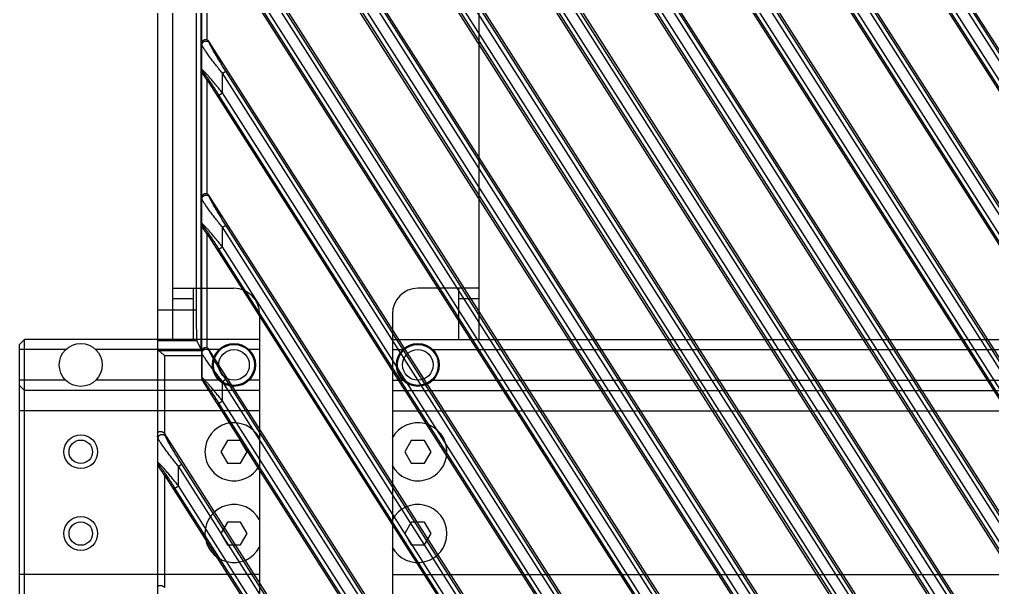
# Model space of a CAD drawing. Header units: millimetres. Extents: x 562 to 17351, y 2396 to 6995.
# Drawn here: x 12125.3 to 12220.6, y 3940.4 to 3996 of the extents above; entities that cross this region are included whole.
import ezdxf

# ---------------------------------------------------------------- set-up
doc = ezdxf.new("R2010")
doc.units = ezdxf.units.MM
doc.layers.add('02___PRT_ALL_AXES', color=7, linetype='Continuous')

# ---------------------------------------------------------------- blocks, each defined once
blk = doc.blocks.new('DTGCNV')
at = {"color": 7, "linetype": 'Continuous'}
for p, q in [((12716.618, 5010.197), (12716.618, 4673.197)), ((12877.812, 4673.397), (12717.353, 4925.267)), ((12876.257, 4674.749), (12718.67, 4922.111)), ((12876.593, 4674.963), (12719.006, 4922.325)), ((12717.318, 4921.227), (12875.203, 4673.397)), ((12874.7, 4674.535), (12718.334, 4919.981)), ((12875.036, 4674.749), (12718.67, 4920.195)), ((12868.207, 4673.397), (12717.353, 4910.192)), ((12866.653, 4674.749), (12718.67, 4907.035)), ((12866.989, 4674.963), (12719.006, 4907.25)), ((12865.096, 4674.535), (12718.334, 4904.905)), ((12865.432, 4674.749), (12718.67, 4905.119)), ((12721.453, 4899.662), (12865.599, 4673.397)), ((12858.603, 4673.397), (12721.701, 4888.291)), ((12721.453, 4884.587), (12853.361, 4677.532)), ((12857.049, 4674.749), (12722.979, 4885.195)), ((12857.385, 4674.963), (12723.315, 4885.41)), ((12855.492, 4674.535), (12722.643, 4883.065)), ((12855.828, 4674.749), (12722.979, 4883.279)), ((12846.285, 4677.658), (12721.701, 4873.216)), ((12845.035, 4679.272), (12723.315, 4870.334)), ((12721.453, 4869.511), (12843.757, 4677.532)), ((12844.699, 4679.058), (12722.979, 4870.12)), ((12722.643, 4867.99), (12843.142, 4678.844)), ((12722.979, 4868.204), (12843.478, 4679.058)), ((12717.918, 4859.984), (12834.153, 4677.532)), ((12836.681, 4677.658), (12720.438, 4860.122)), ((12719.178, 4858.354), (12833.538, 4678.844)), ((12719.514, 4858.568), (12833.874, 4679.058)), ((12835.095, 4679.058), (12720.735, 4858.568)), ((12835.431, 4679.272), (12721.071, 4858.782)), ((12827.077, 4677.658), (12717.353, 4849.89)), ((12825.491, 4679.058), (12718.67, 4846.734)), ((12825.827, 4679.272), (12719.006, 4846.948)), ((12717.318, 4845.85), (12824.549, 4677.532)), ((12718.334, 4844.604), (12823.934, 4678.844)), ((12718.67, 4844.818), (12824.27, 4679.058)), ((12817.473, 4677.658), (12717.353, 4834.815)), ((12815.887, 4679.058), (12718.67, 4831.658)), ((12816.223, 4679.272), (12719.006, 4831.873)), ((12717.318, 4830.774), (12814.945, 4677.532)), ((12718.334, 4829.528), (12814.33, 4678.844)), ((12718.67, 4829.742), (12814.666, 4679.058)), ((12810.583, 4673.397), (12717.353, 4819.739)), ((12809.028, 4674.749), (12718.67, 4816.583)), ((12809.364, 4674.963), (12719.006, 4816.797)), ((12717.318, 4815.699), (12807.974, 4673.397)), ((12807.471, 4674.535), (12718.334, 4814.453)), ((12807.807, 4674.749), (12718.67, 4814.667)), ((12721.453, 4807.772), (12721.453, 4798.016)), ((12720.866, 4807.099), (12720.866, 4767.796)), ((12720.953, 4807.272), (12720.953, 4797.719)), ((12720.416, 4803.35), (12720.416, 4771.544)), ((12720.98, 4797.507), (12720.953, 4797.719)), ((12720.98, 4795.084), (12720.98, 4797.507)), ((12721.716, 4797.722), (12721.701, 4797.839)), ((12800.979, 4673.397), (12721.701, 4797.839)), ((12720.953, 4794.957), (12720.98, 4795.084)), ((12720.953, 4794.957), (12720.953, 4782.644)), ((12721.022, 4794.77), (12721.044, 4794.87)), ((12721.453, 4794.134), (12721.453, 4782.941)), ((12721.453, 4794.134), (12798.37, 4673.397)), ((12722.979, 4794.743), (12723.315, 4794.957)), ((12722.979, 4792.827), (12722.979, 4794.743)), ((12799.424, 4674.749), (12722.979, 4794.743)), ((12799.76, 4674.963), (12723.315, 4794.957)), ((12722.643, 4792.613), (12722.979, 4792.827)), ((12797.867, 4674.535), (12722.643, 4792.613)), ((12798.203, 4674.749), (12722.979, 4792.827)), ((12720.98, 4782.432), (12720.953, 4782.644)), ((12721.716, 4782.646), (12721.701, 4782.764)), ((12791.375, 4673.397), (12721.701, 4782.764)), ((12720.98, 4780.009), (12720.98, 4782.432)), ((12720.953, 4779.882), (12720.98, 4780.009)), ((12720.953, 4779.882), (12720.953, 4767.622)), ((12721.022, 4779.694), (12721.044, 4779.794)), ((12722.979, 4779.668), (12723.315, 4779.882)), ((12790.156, 4674.963), (12723.315, 4779.882)), ((12721.453, 4779.059), (12721.453, 4767.865)), ((12721.453, 4779.059), (12788.766, 4673.397)), ((12722.979, 4777.752), (12722.979, 4779.668)), ((12789.82, 4674.749), (12722.979, 4779.668)), ((12722.643, 4777.538), (12722.979, 4777.752)), ((12788.263, 4674.535), (12722.643, 4777.538)), ((12788.599, 4674.749), (12722.979, 4777.752)), ((12720.416, 4771.544), (12716.618, 4771.544)), ((12720.49, 4768.548), (12716.618, 4768.548)), ((12720.49, 4768.548), (12720.953, 4767.622)), ((12716.656, 4767.622), (12720.953, 4767.622)), ((12720.953, 4767.622), (12720.953, 4767.622)), ((12720.961, 4767.506), (12720.98, 4767.357)), ((12721.716, 4767.571), (12721.701, 4767.688)), ((12781.771, 4673.397), (12721.701, 4767.688)), ((12717.318, 4767.122), (12717.318, 4759.485)), ((12717.318, 4767.122), (12720.965, 4767.122)), ((12720.965, 4767.122), (12720.965, 4764.866)), ((12720.98, 4764.933), (12720.98, 4767.357)), ((12720.98, 4764.933), (12720.965, 4764.866)), ((12721.044, 4764.719), (12721.029, 4764.649)), ((12721.029, 4764.649), (12779.162, 4673.397)), ((12722.979, 4764.592), (12723.315, 4764.806)), ((12722.979, 4762.676), (12722.979, 4764.592)), ((12780.216, 4674.749), (12722.979, 4764.592)), ((12780.552, 4674.963), (12723.315, 4764.806)), ((12722.643, 4762.462), (12722.979, 4762.676)), ((12778.995, 4674.749), (12722.979, 4762.676)), ((12778.659, 4674.535), (12722.643, 4762.462)), ((12716.677, 4759.021), (12716.618, 4759.224)), ((12716.677, 4756.63), (12716.677, 4759.021)), ((12752.356, 4704.494), (12717.353, 4759.438)), ((12717.412, 4759.235), (12717.353, 4759.438)), ((12716.677, 4756.63), (12716.618, 4756.612)), ((12716.631, 4756.384), (12716.74, 4756.415)), ((12718.67, 4756.282), (12719.006, 4756.496)), ((12718.67, 4754.365), (12718.67, 4756.282)), ((12752.048, 4703.888), (12718.67, 4756.282)), ((12752.384, 4704.102), (12719.006, 4756.496)), ((12717.318, 4755.397), (12717.318, 4744.409)), ((12717.318, 4755.397), (12749.379, 4705.071)), ((12718.334, 4754.151), (12718.67, 4754.365)), ((12749.758, 4704.825), (12718.334, 4754.151)), ((12750.094, 4705.039), (12718.67, 4754.365))]:
    blk.add_line(p, q, dxfattribs=at)
for centre, radius, start, end in [((12721.376, 4795.085), 0.396, 180.20796, 212.97411), ((12721.376, 4780.01), 0.396, 180.20796, 212.97411), ((12721.376, 4764.935), 0.396, 180.20796, 212.97411), ((12717.079, 4756.63), 0.402, 180.1282, 212.3718)]:
    blk.add_arc(centre, radius, start, end, dxfattribs=at)
for centre, major_axis, ratio, start_param, end_param in [((12721.366, 4797.618), (-0.052, 0.405), 0.97951, -1.123245, -0.349373), ((12721.453, 4794.053), (-0.499, 0.789), 0.046753, -1.496981, -0.460321), ((12721.366, 4782.543), (-0.052, 0.405), 0.97951, -1.123245, -0.349373), ((12721.453, 4778.977), (-0.499, 0.789), 0.046753, -1.496981, -0.460321), ((12720.494, 4771.544), (0, 3), 0.026186, -4.712389, -3.193953), ((12717.318, 4767.633), (0.7, 0), 0.052408, 3.141593, 3.470593), ((12720.952, 4767.122), (0, 0.5), 0.026186, -1.570796, -0.696436), ((12721.366, 4767.467), (-0.052, 0.405), 0.97951, -1.123245, -0.349373), ((12721.366, 4764.867), (0.085, 0.394), 0.992337, -4.49891, -3.92942), ((12717.02, 4759.213), (-0.117, 0.402), 0.954439, -1.274405, -1.134443), ((12717.318, 4755.283), (-0.698, 1.104), 0.046753, -1.496981, -0.118001)]:
    blk.add_ellipse(centre, major_axis=major_axis, ratio=ratio, start_param=start_param, end_param=end_param, dxfattribs=at)
for points, knots in [([(12721.453, 4798.016), (12721.418, 4798.024), (12721.349, 4798.032), (12721.249, 4798.022), (12721.16, 4797.993), (12721.086, 4797.951), (12721.028, 4797.9), (12720.986, 4797.843), (12720.96, 4797.782), (12720.953, 4797.74), (12720.953, 4797.719)], [0, 0, 0, 0, 0.160899, 0.314742, 0.456494, 0.584742, 0.700638, 0.806545, 0.905309, 1, 1, 1, 1]), ([(12720.98, 4797.507), (12720.98, 4797.528), (12720.984, 4797.57), (12720.999, 4797.631), (12721.025, 4797.69), (12721.059, 4797.743), (12721.102, 4797.79), (12721.152, 4797.83), (12721.207, 4797.862), (12721.267, 4797.885), (12721.33, 4797.898), (12721.394, 4797.901), (12721.458, 4797.894), (12721.52, 4797.877), (12721.578, 4797.851), (12721.631, 4797.815), (12721.678, 4797.772), (12721.704, 4797.739), (12721.716, 4797.722)], [0, 0, 0, 0, 0.061771, 0.123674, 0.185724, 0.247974, 0.310429, 0.373081, 0.435901, 0.498841, 0.561846, 0.62485, 0.687789, 0.750605, 0.813254, 0.8757, 0.937956, 1, 1, 1, 1]), ([(12722.979, 4794.743), (12722.87, 4794.881), (12722.653, 4795.155), (12722.386, 4795.5), (12722.176, 4795.773), (12722.023, 4795.975), (12721.875, 4796.173), (12721.731, 4796.367), (12721.593, 4796.556), (12721.462, 4796.738), (12721.341, 4796.911), (12721.247, 4797.048), (12721.179, 4797.15), (12721.133, 4797.221), (12721.092, 4797.286), (12721.057, 4797.345), (12721.027, 4797.397), (12721.007, 4797.436), (12720.995, 4797.463), (12720.988, 4797.48), (12720.983, 4797.494), (12720.981, 4797.503), (12720.98, 4797.507)], [0, 0, 0, 0, 0.154445, 0.30727, 0.382534, 0.456692, 0.529432, 0.600377, 0.669045, 0.734822, 0.796897, 0.854183, 0.880595, 0.905226, 0.927827, 0.94811, 0.965769, 0.980485, 0.986646, 0.991965, 0.996419, 1, 1, 1, 1]), ([(12723.315, 4794.957), (12723.231, 4795.09), (12723.063, 4795.356), (12722.856, 4795.688), (12722.694, 4795.953), (12722.575, 4796.149), (12722.458, 4796.343), (12722.344, 4796.534), (12722.234, 4796.722), (12722.129, 4796.904), (12722.03, 4797.08), (12721.952, 4797.221), (12721.894, 4797.329), (12721.855, 4797.404), (12721.819, 4797.474), (12721.787, 4797.539), (12721.76, 4797.597), (12721.741, 4797.641), (12721.73, 4797.672), (12721.723, 4797.691), (12721.718, 4797.707), (12721.716, 4797.717), (12721.716, 4797.722)], [0, 0, 0, 0, 0.147854, 0.294636, 0.367264, 0.439153, 0.510088, 0.579799, 0.647935, 0.714028, 0.777425, 0.83718, 0.86528, 0.891898, 0.916748, 0.939475, 0.959663, 0.976821, 0.984101, 0.990427, 0.995741, 1, 1, 1, 1]), ([(12722.979, 4792.827), (12722.876, 4792.957), (12722.67, 4793.213), (12722.411, 4793.531), (12722.204, 4793.78), (12722.052, 4793.962), (12721.902, 4794.139), (12721.755, 4794.31), (12721.635, 4794.447), (12721.542, 4794.553), (12721.475, 4794.627), (12721.41, 4794.699), (12721.348, 4794.766), (12721.289, 4794.829), (12721.233, 4794.887), (12721.181, 4794.939), (12721.134, 4794.985), (12721.092, 4795.023), (12721.061, 4795.05), (12721.039, 4795.066), (12721.025, 4795.076), (12721.013, 4795.084), (12721.003, 4795.089), (12720.995, 4795.091), (12720.99, 4795.092), (12720.987, 4795.091), (12720.984, 4795.09), (12720.982, 4795.088), (12720.98, 4795.086), (12720.98, 4795.084)], [0, 0, 0, 0, 0.163599, 0.325517, 0.405208, 0.483611, 0.560291, 0.634699, 0.706102, 0.740385, 0.773533, 0.805367, 0.835691, 0.864271, 0.890851, 0.915138, 0.936821, 0.955575, 0.97109, 0.977548, 0.983108, 0.987753, 0.991491, 0.994362, 0.995508, 0.996494, 0.997369, 0.998198, 1, 1, 1, 1]), ([(12720.953, 4794.957), (12720.953, 4794.941), (12720.957, 4794.908), (12720.97, 4794.86), (12720.992, 4794.813), (12721.011, 4794.784), (12721.022, 4794.77)], [0, 0, 0, 0, 0.23991, 0.484403, 0.736695, 1, 1, 1, 1]), ([(12722.643, 4792.613), (12722.565, 4792.736), (12722.447, 4792.92), (12722.289, 4793.163), (12722.17, 4793.344), (12722.052, 4793.523), (12721.934, 4793.7), (12721.817, 4793.873), (12721.702, 4794.041), (12721.606, 4794.178), (12721.532, 4794.285), (12721.477, 4794.361), (12721.424, 4794.436), (12721.372, 4794.507), (12721.321, 4794.574), (12721.274, 4794.637), (12721.228, 4794.695), (12721.187, 4794.747), (12721.149, 4794.792), (12721.12, 4794.824), (12721.099, 4794.844), (12721.086, 4794.856), (12721.075, 4794.866), (12721.065, 4794.873), (12721.058, 4794.876), (12721.053, 4794.877), (12721.05, 4794.877), (12721.048, 4794.877), (12721.046, 4794.875), (12721.044, 4794.873), (12721.044, 4794.871), (12721.044, 4794.87)], [0, 0, 0, 0, 0.15694, 0.235083, 0.312792, 0.389889, 0.466133, 0.541222, 0.614757, 0.686184, 0.720877, 0.754726, 0.78758, 0.819246, 0.849499, 0.878053, 0.90457, 0.928641, 0.949798, 0.96753, 0.974953, 0.981338, 0.986644, 0.990849, 0.993984, 0.99519, 0.9962, 0.997085, 0.997946, 0.99889, 1, 1, 1, 1]), ([(12721.453, 4782.941), (12721.418, 4782.949), (12721.349, 4782.956), (12721.249, 4782.946), (12721.16, 4782.918), (12721.086, 4782.876), (12721.028, 4782.825), (12720.986, 4782.768), (12720.96, 4782.707), (12720.953, 4782.665), (12720.953, 4782.644)], [0, 0, 0, 0, 0.160899, 0.314742, 0.456494, 0.584742, 0.700638, 0.806545, 0.905309, 1, 1, 1, 1]), ([(12720.98, 4782.432), (12720.98, 4782.453), (12720.984, 4782.495), (12720.999, 4782.556), (12721.025, 4782.614), (12721.059, 4782.667), (12721.102, 4782.715), (12721.152, 4782.755), (12721.207, 4782.787), (12721.267, 4782.809), (12721.33, 4782.822), (12721.394, 4782.825), (12721.458, 4782.818), (12721.52, 4782.802), (12721.578, 4782.775), (12721.631, 4782.74), (12721.678, 4782.697), (12721.704, 4782.664), (12721.716, 4782.646)], [0, 0, 0, 0, 0.061771, 0.123674, 0.185724, 0.247974, 0.310429, 0.373081, 0.435901, 0.498841, 0.561846, 0.62485, 0.687789, 0.750605, 0.813254, 0.8757, 0.937956, 1, 1, 1, 1]), ([(12723.315, 4779.882), (12723.231, 4780.015), (12723.063, 4780.28), (12722.856, 4780.613), (12722.694, 4780.877), (12722.575, 4781.074), (12722.458, 4781.268), (12722.344, 4781.459), (12722.234, 4781.647), (12722.129, 4781.829), (12722.03, 4782.005), (12721.952, 4782.146), (12721.894, 4782.253), (12721.855, 4782.328), (12721.819, 4782.399), (12721.787, 4782.464), (12721.76, 4782.522), (12721.741, 4782.566), (12721.73, 4782.596), (12721.723, 4782.615), (12721.718, 4782.632), (12721.716, 4782.642), (12721.716, 4782.646)], [0, 0, 0, 0, 0.147854, 0.294636, 0.367264, 0.439153, 0.510088, 0.579799, 0.647935, 0.714028, 0.777425, 0.83718, 0.86528, 0.891898, 0.916748, 0.939475, 0.959663, 0.976821, 0.984101, 0.990427, 0.995741, 1, 1, 1, 1]), ([(12722.979, 4779.668), (12722.87, 4779.805), (12722.653, 4780.08), (12722.386, 4780.424), (12722.176, 4780.697), (12722.023, 4780.899), (12721.875, 4781.098), (12721.731, 4781.292), (12721.593, 4781.481), (12721.462, 4781.663), (12721.341, 4781.835), (12721.247, 4781.972), (12721.179, 4782.075), (12721.133, 4782.145), (12721.092, 4782.211), (12721.057, 4782.27), (12721.027, 4782.322), (12721.007, 4782.361), (12720.995, 4782.388), (12720.988, 4782.405), (12720.983, 4782.419), (12720.981, 4782.428), (12720.98, 4782.432)], [0, 0, 0, 0, 0.154445, 0.30727, 0.382534, 0.456692, 0.529432, 0.600377, 0.669045, 0.734822, 0.796897, 0.854183, 0.880595, 0.905226, 0.927827, 0.94811, 0.965769, 0.980485, 0.986646, 0.991965, 0.996419, 1, 1, 1, 1]), ([(12720.953, 4779.882), (12720.953, 4779.866), (12720.957, 4779.833), (12720.97, 4779.785), (12720.992, 4779.738), (12721.011, 4779.709), (12721.022, 4779.694)], [0, 0, 0, 0, 0.23991, 0.484403, 0.736695, 1, 1, 1, 1]), ([(12722.979, 4777.752), (12722.876, 4777.881), (12722.67, 4778.138), (12722.411, 4778.455), (12722.204, 4778.705), (12722.052, 4778.887), (12721.902, 4779.064), (12721.755, 4779.235), (12721.635, 4779.372), (12721.542, 4779.477), (12721.475, 4779.552), (12721.41, 4779.623), (12721.348, 4779.691), (12721.289, 4779.754), (12721.233, 4779.811), (12721.181, 4779.864), (12721.134, 4779.909), (12721.092, 4779.947), (12721.061, 4779.974), (12721.039, 4779.991), (12721.025, 4780.001), (12721.013, 4780.008), (12721.003, 4780.013), (12720.995, 4780.016), (12720.99, 4780.016), (12720.987, 4780.016), (12720.984, 4780.015), (12720.982, 4780.013), (12720.98, 4780.01), (12720.98, 4780.009)], [0, 0, 0, 0, 0.163599, 0.325517, 0.405208, 0.483611, 0.560291, 0.634699, 0.706102, 0.740385, 0.773533, 0.805367, 0.835691, 0.864271, 0.890851, 0.915138, 0.936821, 0.955575, 0.97109, 0.977548, 0.983108, 0.987753, 0.991491, 0.994362, 0.995508, 0.996494, 0.997369, 0.998198, 1, 1, 1, 1]), ([(12722.643, 4777.538), (12722.565, 4777.66), (12722.447, 4777.844), (12722.289, 4778.088), (12722.17, 4778.269), (12722.052, 4778.448), (12721.934, 4778.624), (12721.817, 4778.797), (12721.702, 4778.966), (12721.606, 4779.103), (12721.532, 4779.209), (12721.477, 4779.286), (12721.424, 4779.36), (12721.372, 4779.431), (12721.321, 4779.499), (12721.274, 4779.562), (12721.228, 4779.62), (12721.187, 4779.672), (12721.149, 4779.716), (12721.12, 4779.748), (12721.099, 4779.769), (12721.086, 4779.781), (12721.075, 4779.791), (12721.065, 4779.797), (12721.058, 4779.801), (12721.053, 4779.802), (12721.05, 4779.802), (12721.048, 4779.801), (12721.046, 4779.8), (12721.044, 4779.797), (12721.044, 4779.795), (12721.044, 4779.794)], [0, 0, 0, 0, 0.15694, 0.235083, 0.312792, 0.389889, 0.466133, 0.541222, 0.614757, 0.686184, 0.720877, 0.754726, 0.78758, 0.819246, 0.849499, 0.878053, 0.90457, 0.928641, 0.949798, 0.96753, 0.974953, 0.981338, 0.986644, 0.990849, 0.993984, 0.99519, 0.9962, 0.997085, 0.997946, 0.99889, 1, 1, 1, 1]), ([(12717.318, 4767.122), (12717.286, 4767.15), (12717.222, 4767.204), (12717.126, 4767.285), (12717.032, 4767.362), (12716.942, 4767.436), (12716.869, 4767.492), (12716.814, 4767.533), (12716.776, 4767.56), (12716.741, 4767.583), (12716.713, 4767.599), (12716.693, 4767.609), (12716.68, 4767.615), (12716.667, 4767.619), (12716.66, 4767.621), (12716.656, 4767.622)], [0, 0, 0, 0, 0.152678, 0.303619, 0.450743, 0.591561, 0.722626, 0.783052, 0.839064, 0.889738, 0.93406, 0.953523, 0.971039, 0.986537, 1, 1, 1, 1]), ([(12720.953, 4767.622), (12720.953, 4767.622), (12720.954, 4767.621), (12720.954, 4767.621), (12720.956, 4767.62), (12720.957, 4767.619), (12720.959, 4767.619), (12720.96, 4767.619)], [0, 0, 0, 0, 0.066209, 0.157985, 0.394508, 0.671959, 1, 1, 1, 1]), ([(12720.957, 4767.622), (12720.957, 4767.621), (12720.957, 4767.621), (12720.958, 4767.619), (12720.959, 4767.617), (12720.959, 4767.616), (12720.959, 4767.615)], [0, 0, 0, 0, 0.167711, 0.388179, 0.668062, 1, 1, 1, 1]), ([(12721.453, 4767.865), (12721.422, 4767.872), (12721.359, 4767.88), (12721.268, 4767.874), (12721.197, 4767.855), (12721.146, 4767.834), (12721.102, 4767.81), (12721.055, 4767.775), (12721.016, 4767.734), (12720.992, 4767.699), (12720.978, 4767.672), (12720.967, 4767.645), (12720.961, 4767.627), (12720.959, 4767.617)], [0, 0, 0, 0, 0.156834, 0.308027, 0.44919, 0.515423, 0.578674, 0.696574, 0.804666, 0.855721, 0.904907, 0.952676, 1, 1, 1, 1]), ([(12720.959, 4767.615), (12720.96, 4767.613), (12720.96, 4767.608), (12720.96, 4767.599), (12720.961, 4767.589), (12720.961, 4767.576), (12720.96, 4767.561), (12720.96, 4767.537), (12720.96, 4767.519), (12720.961, 4767.506)], [0, 0, 0, 0, 0.060347, 0.13986, 0.238437, 0.355663, 0.491062, 0.644058, 1, 1, 1, 1]), ([(12720.98, 4767.357), (12720.98, 4767.378), (12720.984, 4767.42), (12720.999, 4767.481), (12721.025, 4767.539), (12721.059, 4767.592), (12721.102, 4767.639), (12721.152, 4767.679), (12721.207, 4767.711), (12721.267, 4767.734), (12721.33, 4767.747), (12721.394, 4767.75), (12721.458, 4767.743), (12721.52, 4767.726), (12721.578, 4767.7), (12721.631, 4767.665), (12721.678, 4767.622), (12721.704, 4767.588), (12721.716, 4767.571)], [0, 0, 0, 0, 0.061771, 0.123674, 0.185724, 0.247974, 0.310429, 0.373081, 0.435901, 0.498841, 0.561846, 0.62485, 0.687789, 0.750605, 0.813254, 0.8757, 0.937956, 1, 1, 1, 1]), ([(12723.315, 4764.806), (12723.231, 4764.939), (12723.063, 4765.205), (12722.856, 4765.537), (12722.694, 4765.802), (12722.575, 4765.998), (12722.458, 4766.192), (12722.344, 4766.384), (12722.234, 4766.571), (12722.129, 4766.754), (12722.03, 4766.929), (12721.952, 4767.07), (12721.894, 4767.178), (12721.855, 4767.253), (12721.819, 4767.323), (12721.787, 4767.388), (12721.76, 4767.446), (12721.741, 4767.49), (12721.73, 4767.521), (12721.723, 4767.54), (12721.718, 4767.556), (12721.716, 4767.566), (12721.716, 4767.571)], [0, 0, 0, 0, 0.147854, 0.294636, 0.367264, 0.439153, 0.510088, 0.579799, 0.647935, 0.714028, 0.777425, 0.83718, 0.86528, 0.891898, 0.916748, 0.939475, 0.959663, 0.976821, 0.984101, 0.990427, 0.995741, 1, 1, 1, 1]), ([(12722.979, 4764.592), (12722.87, 4764.73), (12722.653, 4765.005), (12722.386, 4765.349), (12722.176, 4765.622), (12722.023, 4765.824), (12721.875, 4766.022), (12721.731, 4766.217), (12721.593, 4766.406), (12721.462, 4766.587), (12721.341, 4766.76), (12721.247, 4766.897), (12721.179, 4767), (12721.133, 4767.07), (12721.092, 4767.135), (12721.057, 4767.194), (12721.027, 4767.246), (12721.007, 4767.285), (12720.995, 4767.313), (12720.988, 4767.329), (12720.983, 4767.344), (12720.981, 4767.353), (12720.98, 4767.357)], [0, 0, 0, 0, 0.154445, 0.30727, 0.382534, 0.456692, 0.529432, 0.600377, 0.669045, 0.734822, 0.796897, 0.854183, 0.880595, 0.905226, 0.927827, 0.94811, 0.965769, 0.980485, 0.986646, 0.991965, 0.996419, 1, 1, 1, 1]), ([(12722.979, 4762.676), (12722.876, 4762.806), (12722.67, 4763.063), (12722.411, 4763.38), (12722.204, 4763.629), (12722.052, 4763.812), (12721.902, 4763.989), (12721.755, 4764.159), (12721.635, 4764.297), (12721.542, 4764.402), (12721.475, 4764.477), (12721.41, 4764.548), (12721.348, 4764.615), (12721.289, 4764.678), (12721.233, 4764.736), (12721.181, 4764.788), (12721.134, 4764.834), (12721.092, 4764.872), (12721.061, 4764.899), (12721.039, 4764.916), (12721.025, 4764.925), (12721.013, 4764.933), (12721.003, 4764.938), (12720.995, 4764.94), (12720.99, 4764.941), (12720.987, 4764.941), (12720.984, 4764.94), (12720.982, 4764.938), (12720.98, 4764.935), (12720.98, 4764.933)], [0, 0, 0, 0, 0.163599, 0.325517, 0.405208, 0.483611, 0.560291, 0.634699, 0.706102, 0.740385, 0.773533, 0.805367, 0.835691, 0.864271, 0.890851, 0.915138, 0.936821, 0.955575, 0.97109, 0.977548, 0.983108, 0.987753, 0.991491, 0.994362, 0.995508, 0.996494, 0.997369, 0.998198, 1, 1, 1, 1]), ([(12722.643, 4762.462), (12722.565, 4762.585), (12722.447, 4762.769), (12722.289, 4763.012), (12722.17, 4763.193), (12722.052, 4763.372), (12721.934, 4763.549), (12721.817, 4763.722), (12721.702, 4763.891), (12721.606, 4764.028), (12721.532, 4764.134), (12721.477, 4764.211), (12721.424, 4764.285), (12721.372, 4764.356), (12721.321, 4764.423), (12721.274, 4764.486), (12721.228, 4764.544), (12721.187, 4764.596), (12721.149, 4764.641), (12721.12, 4764.673), (12721.099, 4764.694), (12721.086, 4764.706), (12721.075, 4764.715), (12721.065, 4764.722), (12721.058, 4764.725), (12721.053, 4764.727), (12721.05, 4764.727), (12721.048, 4764.726), (12721.046, 4764.724), (12721.044, 4764.722), (12721.044, 4764.72), (12721.044, 4764.719)], [0, 0, 0, 0, 0.15694, 0.235083, 0.312792, 0.389889, 0.466133, 0.541222, 0.614757, 0.686184, 0.720877, 0.754726, 0.78758, 0.819246, 0.849499, 0.878053, 0.90457, 0.928641, 0.949798, 0.96753, 0.974953, 0.981338, 0.986644, 0.990849, 0.993984, 0.99519, 0.9962, 0.997085, 0.997946, 0.99889, 1, 1, 1, 1]), ([(12717.318, 4759.485), (12717.303, 4759.503), (12717.269, 4759.537), (12717.21, 4759.58), (12717.147, 4759.613), (12717.082, 4759.637), (12717.017, 4759.652), (12716.954, 4759.66), (12716.895, 4759.661), (12716.84, 4759.656), (12716.797, 4759.649), (12716.766, 4759.642), (12716.739, 4759.636), (12716.714, 4759.628), (12716.69, 4759.621), (12716.676, 4759.617), (12716.662, 4759.613), (12716.651, 4759.612), (12716.64, 4759.612), (12716.632, 4759.615), (12716.625, 4759.621), (12716.621, 4759.63), (12716.619, 4759.641), (12716.618, 4759.649), (12716.618, 4759.654)], [0, 0, 0, 0, 0.092092, 0.18383, 0.274482, 0.363041, 0.448376, 0.529457, 0.605459, 0.675766, 0.739913, 0.769539, 0.797439, 0.847676, 0.869774, 0.889641, 0.907107, 0.922074, 0.934647, 0.945489, 0.956057, 0.968087, 0.982675, 1, 1, 1, 1]), ([(12716.677, 4759.021), (12716.678, 4759.042), (12716.682, 4759.083), (12716.699, 4759.142), (12716.725, 4759.198), (12716.76, 4759.25), (12716.803, 4759.297), (12716.853, 4759.336), (12716.909, 4759.367), (12716.968, 4759.389), (12717.031, 4759.403), (12717.095, 4759.406), (12717.158, 4759.4), (12717.219, 4759.384), (12717.276, 4759.359), (12717.329, 4759.326), (12717.375, 4759.284), (12717.4, 4759.252), (12717.412, 4759.235)], [0, 0, 0, 0, 0.061113, 0.122614, 0.184534, 0.246921, 0.309743, 0.372936, 0.436398, 0.5, 0.563602, 0.627064, 0.690257, 0.753079, 0.815466, 0.877386, 0.938887, 1, 1, 1, 1]), ([(12718.67, 4756.282), (12718.563, 4756.415), (12718.353, 4756.682), (12718.043, 4757.081), (12717.791, 4757.411), (12717.595, 4757.671), (12717.455, 4757.861), (12717.319, 4758.045), (12717.19, 4758.224), (12717.069, 4758.395), (12716.959, 4758.555), (12716.875, 4758.68), (12716.815, 4758.773), (12716.776, 4758.835), (12716.743, 4758.892), (12716.715, 4758.941), (12716.696, 4758.979), (12716.684, 4759.004), (12716.679, 4759.016), (12716.677, 4759.021)], [0, 0, 0, 0, 0.151037, 0.300586, 0.447016, 0.518439, 0.588237, 0.655992, 0.721178, 0.783101, 0.840848, 0.893205, 0.916879, 0.938573, 0.958018, 0.974928, 0.989013, 0.994909, 1, 1, 1, 1]), ([(12719.006, 4756.496), (12718.923, 4756.625), (12718.76, 4756.883), (12718.519, 4757.271), (12718.323, 4757.592), (12718.17, 4757.846), (12718.059, 4758.033), (12717.951, 4758.216), (12717.847, 4758.395), (12717.748, 4758.568), (12717.657, 4758.733), (12717.586, 4758.864), (12717.535, 4758.963), (12717.501, 4759.03), (12717.471, 4759.092), (12717.446, 4759.147), (12717.428, 4759.188), (12717.418, 4759.217), (12717.414, 4759.229), (12717.412, 4759.235)], [0, 0, 0, 0, 0.145071, 0.289149, 0.431131, 0.500908, 0.569567, 0.636803, 0.702211, 0.76523, 0.825074, 0.880596, 0.906233, 0.930094, 0.951832, 0.971044, 0.987264, 0.994099, 1, 1, 1, 1]), ([(12716.618, 4756.382), (12716.618, 4756.383), (12716.618, 4756.385), (12716.619, 4756.386), (12716.62, 4756.388), (12716.622, 4756.388), (12716.624, 4756.388), (12716.626, 4756.387), (12716.628, 4756.386), (12716.63, 4756.385), (12716.631, 4756.384)], [0, 0, 0, 0, 0.134296, 0.239838, 0.325336, 0.408088, 0.50825, 0.637794, 0.80127, 1, 1, 1, 1]), ([(12718.67, 4754.365), (12718.57, 4754.491), (12718.419, 4754.678), (12718.218, 4754.926), (12718.068, 4755.11), (12717.918, 4755.29), (12717.77, 4755.468), (12717.624, 4755.64), (12717.481, 4755.807), (12717.342, 4755.967), (12717.209, 4756.118), (12717.102, 4756.236), (12717.021, 4756.323), (12716.964, 4756.383), (12716.911, 4756.438), (12716.862, 4756.487), (12716.817, 4756.53), (12716.777, 4756.566), (12716.747, 4756.591), (12716.727, 4756.607), (12716.713, 4756.616), (12716.702, 4756.623), (12716.692, 4756.627), (12716.684, 4756.63), (12716.679, 4756.63), (12716.677, 4756.63)], [0, 0, 0, 0, 0.159125, 0.238223, 0.316727, 0.394381, 0.470878, 0.545834, 0.61877, 0.689065, 0.755896, 0.818173, 0.847169, 0.874456, 0.899785, 0.922889, 0.943475, 0.96125, 0.975933, 0.982041, 0.987297, 0.991693, 0.995234, 0.997964, 1, 1, 1, 1]), ([(12718.334, 4754.151), (12718.257, 4754.271), (12718.143, 4754.449), (12717.989, 4754.686), (12717.874, 4754.862), (12717.759, 4755.037), (12717.644, 4755.209), (12717.53, 4755.378), (12717.418, 4755.543), (12717.307, 4755.702), (12717.199, 4755.855), (12717.112, 4755.977), (12717.044, 4756.07), (12716.996, 4756.134), (12716.95, 4756.194), (12716.907, 4756.248), (12716.867, 4756.297), (12716.836, 4756.333), (12716.814, 4756.358), (12716.799, 4756.374), (12716.785, 4756.387), (12716.773, 4756.398), (12716.762, 4756.407), (12716.754, 4756.412), (12716.749, 4756.414), (12716.745, 4756.416), (12716.741, 4756.416), (12716.74, 4756.415)], [0, 0, 0, 0, 0.153079, 0.229318, 0.305164, 0.380451, 0.454965, 0.528436, 0.600519, 0.670738, 0.738434, 0.802663, 0.833068, 0.862042, 0.889307, 0.914531, 0.937321, 0.957232, 0.96596, 0.973791, 0.980669, 0.986547, 0.991394, 0.995199, 0.996723, 0.998012, 1, 1, 1, 1]), ([(12717.318, 4744.409), (12717.303, 4744.428), (12717.269, 4744.462), (12717.21, 4744.504), (12717.147, 4744.538), (12717.082, 4744.562), (12717.017, 4744.577), (12716.954, 4744.584), (12716.895, 4744.585), (12716.84, 4744.581), (12716.797, 4744.574), (12716.766, 4744.567), (12716.739, 4744.56), (12716.714, 4744.553), (12716.69, 4744.546), (12716.676, 4744.541), (12716.662, 4744.538), (12716.651, 4744.536), (12716.64, 4744.536), (12716.632, 4744.539), (12716.625, 4744.545), (12716.621, 4744.554), (12716.619, 4744.566), (12716.618, 4744.574), (12716.618, 4744.578)], [0, 0, 0, 0, 0.092092, 0.18383, 0.274482, 0.363041, 0.448376, 0.529457, 0.605459, 0.675766, 0.739913, 0.769539, 0.797439, 0.847676, 0.869774, 0.889641, 0.907107, 0.922074, 0.934647, 0.945489, 0.956057, 0.968087, 0.982675, 1, 1, 1, 1])]:
    blk.add_open_spline(points, degree=3, knots=knots, dxfattribs=at)
blk = doc.blocks.new('*U61')
blk.add_blockref('DTGCNV', (-13016.618, -4845.197))
blk = doc.blocks.new('*U62')
at = {"color": 0, "linetype": 'ByBlock', "lineweight": -2, "transparency": 16777216}
blk.add_blockref('*U61', (0, 0), dxfattribs=at)
blk = doc.blocks.new('dfx')
at = {"color": 114, "linetype": 'Continuous', "lineweight": -3, "true_color": 0x139b48}
for p, q in [((13125.982, 8283.727), (13125.982, 8771.227)), ((13155.982, 8283.727), (13155.982, 8771.227)), ((13125.982, 8288.727), (13131.982, 8288.727)), ((13127.982, 8288.727), (13127.982, 8283.727)), ((13155.982, 8288.727), (13149.982, 8288.727)), ((13153.982, 8283.727), (13153.982, 8288.727)), ((13125.982, 8287.727), (13127.982, 8287.727)), ((13153.982, 8287.727), (13155.982, 8287.727)), ((13134.482, 8286.227), (13134.482, 8251.227)), ((13147.482, 8286.227), (13147.482, 8251.227)), ((13110.982, 8283.227), (13111.482, 8283.727)), ((13110.982, 8254.227), (13110.982, 8283.227)), ((13111.482, 8253.727), (13111.482, 8283.727)), ((13134.482, 8283.727), (13111.482, 8283.727)), ((13147.482, 8283.727), (13701.482, 8283.727)), ((13115.512, 8282.727), (13110.982, 8282.727)), ((13134.482, 8282.727), (13133.451, 8282.727)), ((13147.482, 8282.727), (13148.512, 8282.727)), ((13115.512, 8279.727), (13110.982, 8279.727)), ((13134.482, 8279.727), (13133.451, 8279.727)), ((13147.482, 8279.727), (13148.512, 8279.727)), ((13110.982, 8279.227), (13111.482, 8278.727)), ((13134.482, 8278.727), (13111.482, 8278.727)), ((13147.482, 8278.727), (13701.482, 8278.727)), ((13134.482, 8276.727), (13110.982, 8276.727)), ((13147.482, 8276.727), (13701.482, 8276.727)), ((13131.337, 8273.844), (13130.692, 8272.727)), ((13132.627, 8273.844), (13131.337, 8273.844)), ((13133.272, 8272.727), (13132.627, 8273.844)), ((13149.337, 8273.844), (13148.692, 8272.727)), ((13150.627, 8273.844), (13149.337, 8273.844)), ((13151.272, 8272.727), (13150.627, 8273.844)), ((13130.692, 8272.727), (13131.337, 8271.61)), ((13132.627, 8271.61), (13133.272, 8272.727)), ((13148.692, 8272.727), (13149.337, 8271.61)), ((13150.627, 8271.61), (13151.272, 8272.727)), ((13131.337, 8271.61), (13132.627, 8271.61)), ((13149.337, 8271.61), (13150.627, 8271.61)), ((13131.337, 8265.844), (13130.692, 8264.727)), ((13132.627, 8265.844), (13131.337, 8265.844)), ((13133.272, 8264.727), (13132.627, 8265.844)), ((13149.337, 8265.844), (13148.692, 8264.727)), ((13150.627, 8265.844), (13149.337, 8265.844)), ((13151.272, 8264.727), (13150.627, 8265.844)), ((13130.692, 8264.727), (13131.337, 8263.61)), ((13132.627, 8263.61), (13133.272, 8264.727)), ((13148.692, 8264.727), (13149.337, 8263.61)), ((13150.627, 8263.61), (13151.272, 8264.727)), ((13131.337, 8263.61), (13132.627, 8263.61)), ((13149.337, 8263.61), (13150.627, 8263.61)), ((13134.482, 8260.727), (13110.982, 8260.727)), ((13147.482, 8260.727), (13701.482, 8260.727))]:
    blk.add_line(p, q, dxfattribs=at)
for centre, radius in [((13131.982, 8281.227), 2), ((13149.982, 8281.227), 2), ((13131.982, 8281.227), 1.5), ((13149.982, 8281.227), 1.5), ((13116.982, 8272.727), 1.65), ((13116.982, 8272.727), 1.15), ((13116.982, 8264.727), 1.65), ((13116.982, 8264.727), 1.15)]:
    blk.add_circle(centre, radius, dxfattribs=at)
for centre, start, end in [((13131.982, 8286.227), 0, 90), ((13149.982, 8286.227), 90, 180)]:
    blk.add_arc(centre, 2.5, start, end, dxfattribs=at)
at = {"layer": '02___PRT_ALL_AXES', "color": 114, "linetype": 'Continuous', "lineweight": -3, "true_color": 0x139b48}
for p, q in [((13130.512, 8282.727), (13118.451, 8282.727)), ((13151.451, 8282.727), (13697.512, 8282.727)), ((13130.512, 8279.727), (13118.451, 8279.727)), ((13151.451, 8279.727), (13697.512, 8279.727))]:
    blk.add_line(p, q, dxfattribs=at)
for centre in [(13116.982, 8281.227), (13131.982, 8281.227), (13149.982, 8281.227)]:
    blk.add_circle(centre, 2.1, dxfattribs=at)
for centre, start, end in [((13131.982, 8272.727), 28.08421, 331.91579), ((13149.982, 8272.727), 208.08421, 151.91579), ((13131.982, 8264.727), 28.08421, 331.91579), ((13149.982, 8264.727), 208.08421, 151.91579)]:
    blk.add_arc(centre, 2.84, start, end, dxfattribs=at)
blk = doc.blocks.new('*U142')
blk.add_blockref('dfx', (-13416.982, -8530.477))
blk = doc.blocks.new('*U143')
at = {"color": 0, "linetype": 'ByBlock', "lineweight": -2, "transparency": 16777216}
blk.add_blockref('*U142', (0, 0), dxfattribs=at)

msp = doc.modelspace()

# ---------------------------------------------------------------- block references
for name, p in [('*U62', (12438.816, 4041.217)), ('*U143', (12431.316, 4211.467))]:
    msp.add_blockref(name, p)

doc.saveas('drawing.dxf')
